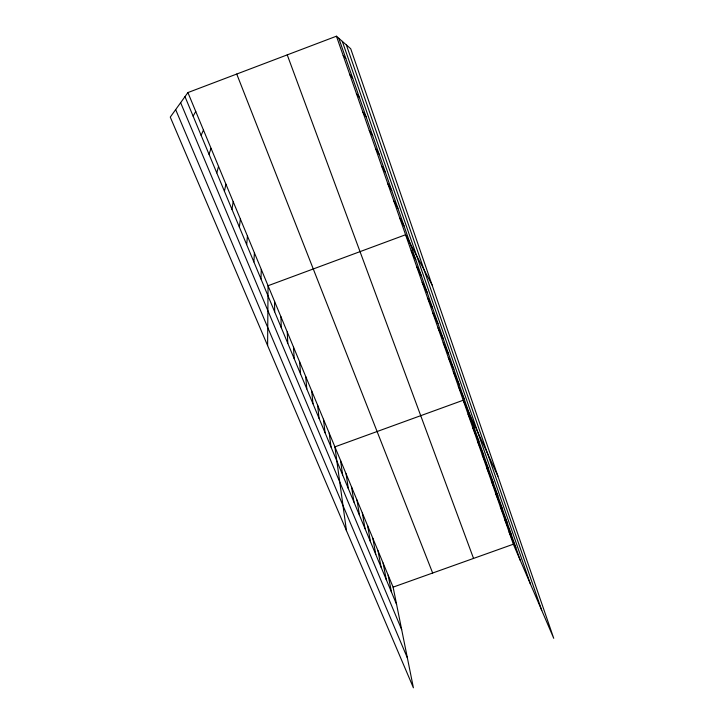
<?xml version="1.0" encoding="UTF-8"?>
<svg xmlns="http://www.w3.org/2000/svg" width="724" height="724" viewBox="0 0 724 724"><rect width="100%" height="100%" fill="white"/><g stroke="black" fill="none" stroke-linecap="round" stroke-linejoin="round"><path stroke-width="1.09" d="M267.608 345.601L268.052 285.727L405.585 234.748L432.083 285.03M260.984 278.975L261.274 269.4M253.88 261.934L254.405 252.839M246.676 244.649L247.436 236.042M239.363 227.11L240.368 219.01M231.942 209.299L233.2 201.734M224.413 191.227L225.924 184.195M216.766 172.882L218.548 166.411M209.01 154.257L211.055 148.357M201.127 135.343L203.462 130.039M193.127 116.139L195.742 111.451M187.914 92.572L170.267 117.107L413.404 687.8L393.105 587.137L187.914 92.572L336.443 36.2L350.715 48.743L553.733 638.306L513.343 544.213L336.443 36.2M393.105 587.137L513.343 544.213M343.203 55.612L345.782 58.354M349.864 74.726L352.651 78.12M356.416 93.559L359.421 97.586M362.878 112.12L366.082 116.754M369.249 130.401L372.643 135.632M375.521 148.429L379.104 154.23M381.711 166.185L385.476 172.547M387.802 183.697L391.747 190.593M393.811 200.955L397.928 208.376M399.738 217.969L404.019 225.897M411.178 250.803L415.766 259.69M416.689 266.649L421.431 275.989M422.137 282.288L427.015 292.062M427.504 297.709L432.527 307.917M432.807 312.94L437.966 323.556M438.038 327.963L443.323 338.977M443.206 342.796L448.618 354.199M448.301 357.43L453.839 369.222M453.333 371.883L458.989 384.046M458.301 386.154L464.075 398.671M497.904 476.157L463.215 400.236L334.904 446.853L346.452 530.656M468.057 414.155L474.039 427.35M472.835 427.893L478.926 441.414M477.559 441.459L483.759 455.306M482.229 454.853L488.519 469.016M486.836 468.093L493.225 482.546M491.388 481.161L497.877 495.913M495.886 494.076L502.465 509.117M500.329 506.836L506.99 522.149M504.719 519.452L511.47 535.027M509.062 531.905L515.886 547.751M175.661 109.614L407.377 657.917M180.638 102.69L401.675 629.645M184.991 96.636L396.58 604.368M236.739 74.047L432.662 573.019M287.238 54.879L473.541 558.421M342.325 41.368L530.393 583.933M338.805 38.272L520.257 560.313M346.353 44.906L541.742 610.359M388.127 575.137L391.485 592.132M383.087 563L386.317 579.752M377.991 550.711L381.096 567.209M372.833 538.276L375.81 554.521M367.611 525.687L370.453 541.67M362.326 512.954L365.032 528.656M356.977 500.058L359.538 515.479M351.565 487.008L353.982 502.139M346.081 473.786L348.344 488.619M340.524 460.41L342.642 474.935M329.212 433.133L331.013 447.016M323.447 419.241L325.076 432.789M317.61 405.168L319.067 418.363M311.691 390.906L312.976 403.757M305.7 376.471L306.813 388.951M299.627 361.837L300.56 373.946M293.482 347.013L294.216 358.733M287.247 331.999L287.79 343.312M280.939 316.777L281.274 327.682M274.541 301.356L274.677 311.836"/></g></svg>
